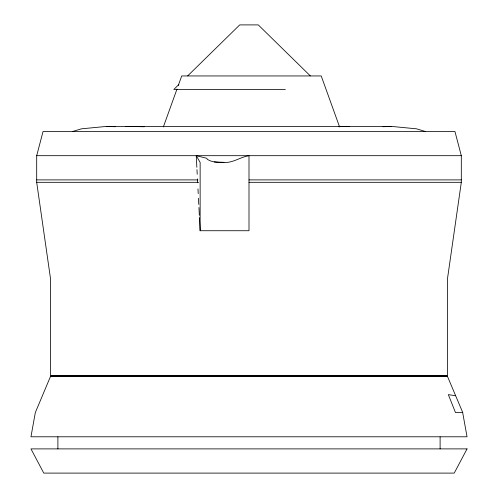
<?xml version="1.0" encoding="UTF-8"?>
<svg xmlns="http://www.w3.org/2000/svg" width="498" height="498" viewBox="0 0 498 498"><rect width="100%" height="100%" fill="white"/><g stroke="black" fill="none" stroke-linecap="round" stroke-linejoin="round"><path stroke-width="0.75" d="M461.31 182.318L447.422 279.141L447.422 375.411L50.578 375.411L50.578 279.141L36.69 182.318L36.69 155.687L43.058 131.484L454.942 131.484L461.31 155.687L461.31 182.318L249 182.318M163.363 126.928L177.002 89.055M178.315 85.413L181.72 75.945L321.222 75.945L339.586 126.928M178.819 84.573L173.833 89.453L285.335 89.453M187.678 75.889L239.731 24.9L258.269 24.9L310.322 75.889M72.664 131.484L81.479 128.82L106.609 126.399L391.391 126.399L416.521 128.82L425.336 131.484M214.227 161.918L223.969 162.348C218.348 162.504 212.148 162.473 207.299 159.329L206.807 158.289L196.249 155.687L196.853 167.291M382.962 126.729L391.391 126.399M338.808 126.666L349.689 126.399M36.69 155.687L461.31 155.687M223.646 162.435C232.883 163.201 240.235 157.001 249 155.687L249 230.73L200.14 230.73L199.455 217.576M36.69 179.896L197.918 179.896M249 179.896L461.31 179.896M36.69 182.318L198.696 182.318M50.578 375.971L447.422 375.971M125.683 126.399L144.246 126.747M106.609 126.399L115.125 126.735M455.695 395.754L448.331 394.628L455.489 412.581L462.767 412.581L447.422 376.276L50.578 376.276L35.321 412.581L30.957 436.79L467.043 436.79L462.679 412.581M196.249 155.687L200.14 162.435L200.14 230.73M196.971 169.613L197.214 174.256M197.451 178.9L197.656 182.766M197.974 188.954L198.216 193.598M198.453 198.235L198.777 204.429M198.939 207.523L199.337 215.254M440.108 436.79L440.108 448.891M57.893 436.79L57.893 448.891M467.043 448.891L454.22 473.1L43.78 473.1L30.957 448.891L467.043 448.891"/></g></svg>
